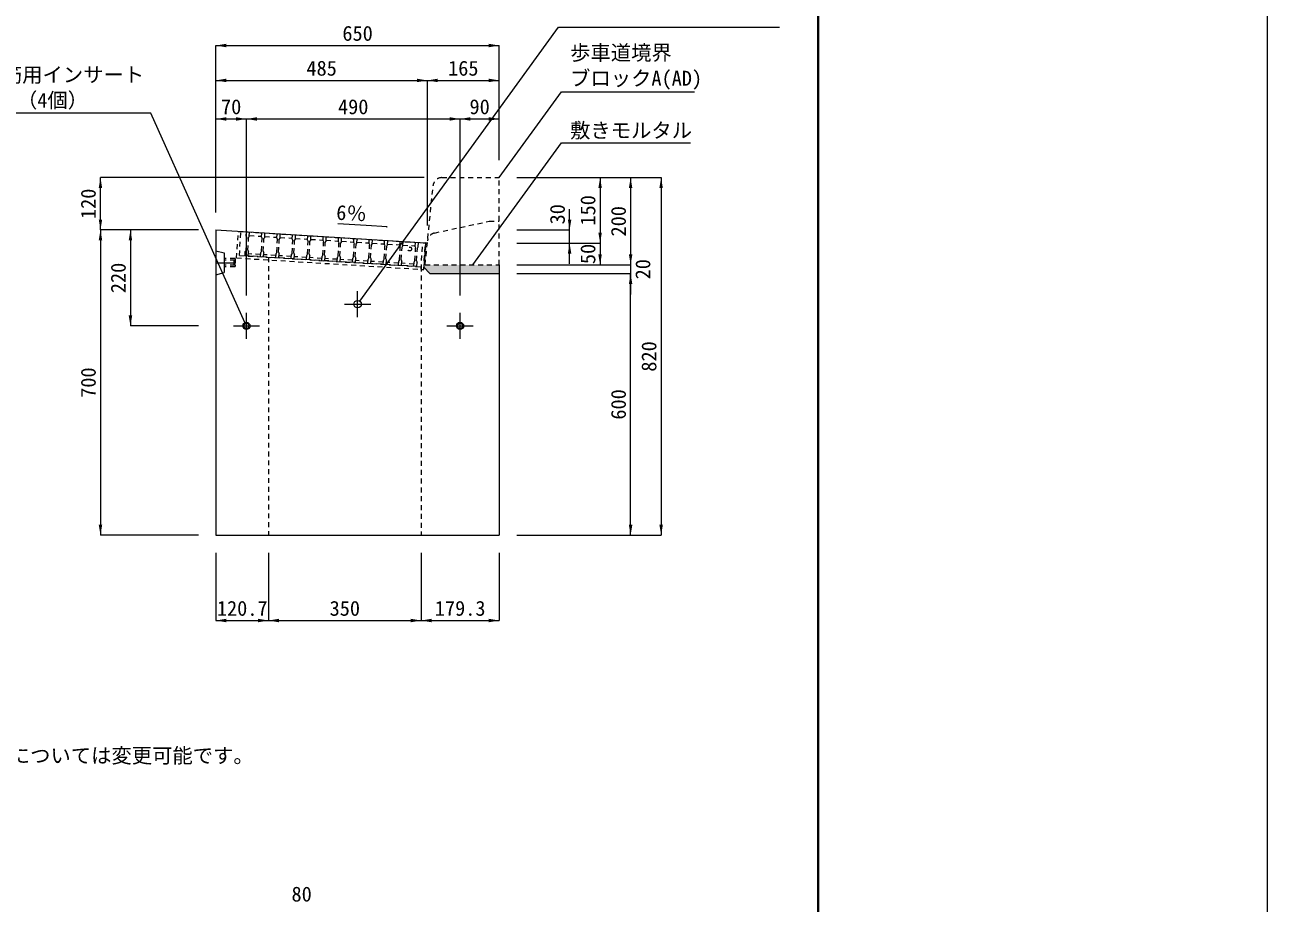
# Model space of a CAD drawing. Units: millimetres at full size. Extents: x 4177 to 21757, y -15978 to -7878.
# Drawn here: x 18907 to 21757, y -13602 to -11588 of the extents above; entities that cross this region are included whole.
import ezdxf
from ezdxf.enums import TextEntityAlignment as Align

# ---------------------------------------------------------------- set-up
doc = ezdxf.new("R2010")
doc.units = ezdxf.units.MM
doc.header["$LTSCALE"] = 15
doc.linetypes.add('USER1', pattern=[1.35, 0.75, -0.6])
doc.linetypes.add('USER3', pattern=[28.575, 19.05, -3.175, 3.175, -3.175])
for name, color, linetype, lineweight in [('インサート', 3, 'USER1', 5), ('グレーチング', 7, 'Continuous', 5), ('モルタル', 7, 'Continuous', 9), ('中心線', 241, 'Continuous', 13), ('受枠', 3, 'USER1', 9), ('図枠', 7, 'Continuous', 5), ('境界ブロック', 3, 'USER1', 13), ('寸法線', 7, 'Continuous', 13), ('引出線', 4, 'Continuous', 13), ('枠', 1, 'Continuous', 9), ('集水桝', 1, 'Continuous', 13)]:
    doc.layers.add(name, color=color, linetype=linetype, lineweight=lineweight)
doc.layers.add('ハッチング', color=7, linetype='Continuous')
doc.layers.add('文字', color=41, linetype='Continuous')
doc.styles.add('ＭＳ ゴシック', font='')
doc.styles.get('ＭＳ ゴシック').set_extended_font_data('MS Gothic')

# ---------------------------------------------------------------- blocks, each defined once
blk = doc.blocks.new('open_arrow')
at = {"color": 0, "linetype": 'Continuous', "lineweight": -2}
blk.add_lwpolyline([(7.5, 1.25), (0, 0), (7.5, -1.25)], dxfattribs=at)
blk = doc.blocks.new('filled_arrow')
at = {"color": 0, "linetype": 'Continuous', "lineweight": -2}
blk.add_solid([(7.5, 1.25), (0, 0), (7.5, -1.25)], dxfattribs=at)

msp = doc.modelspace()

# ---------------------------------------------------------------- hatches: boundary and pattern name
at = {"layer": 'ハッチング'}
msp.add_hatch(color=256, dxfattribs=at).paths.add_polyline_path([(19825.46, -12138.75), (19830.46, -12088.75), (19825.92, -12088.47), (19822.5, -12143.78), (19836.57, -12158.75), (19995.46, -12158.75), (19995.46, -12138.75)])

# ---------------------------------------------------------------- linework, layer by layer
at = {"layer": 'インサート'}
for p, q in [((19389.46, -12124.25), (19364.46, -12124.25)), ((19364.46, -12124.25), (19364.46, -12143.25)), ((19389.46, -12127.75), (19364.46, -12127.75)), ((19389.46, -12139.75), (19364.46, -12139.75)), ((19389.46, -12124.25), (19389.46, -12143.25)), ((19389.46, -12143.25), (19364.46, -12143.25))]:
    msp.add_line(p, q, dxfattribs=at)
at = {"layer": 'インサート', "color": 4}
for p, q in [((19389.46, -12128.4), (19386.46, -12128.4)), ((19386.46, -12128.4), (19386.46, -12139.1)), ((19389.46, -12139.1), (19386.46, -12139.1)), ((19389.96, -12128.9), (19386.96, -12128.9)), ((19386.96, -12128.9), (19386.96, -12138.6)), ((19389.96, -12138.6), (19386.96, -12138.6)), ((19389.96, -12125.25), (19389.46, -12125.25)), ((19389.46, -12125.25), (19389.46, -12128.4)), ((19389.46, -12139.1), (19389.46, -12142.25)), ((19389.96, -12125.25), (19389.96, -12128.9)), ((19389.96, -12138.6), (19389.96, -12142.25)), ((19389.96, -12142.25), (19389.46, -12142.25))]:
    msp.add_line(p, q, dxfattribs=at)
at = {"layer": 'インサート', "linetype": 'USER3', "lineweight": 9}
for p, q in [((19670.46, -12258.75), (19670.46, -12198.75)), ((19640.46, -12228.75), (19700.46, -12228.75))]:
    msp.add_line(p, q, dxfattribs=at)
at = {"layer": 'インサート', "linetype": 'Continuous', "lineweight": 9}
for centre, radius in [((19670.46, -12228.75), 8.5), ((19415.46, -12278.75), 8.25), ((19415.46, -12278.75), 6), ((19905.46, -12278.75), 8.25), ((19905.46, -12278.75), 6)]:
    msp.add_circle(centre, radius, dxfattribs=at)
at = {"layer": 'グレーチング', "linetype": 'USER1'}
for p, q in [((19414.61, -12105.11), (19416.4, -12076.16)), ((19415.08, -12073.07), (19415.7, -12063.09)), ((19415.08, -12073.07), (19416.4, -12076.16)), ((19415.7, -12063.09), (19809.95, -12087.48)), ((19418.6, -12105.35), (19420.39, -12076.41)), ((19420.39, -12076.41), (19422.07, -12073.51)), ((19422.07, -12073.51), (19422.69, -12063.53)), ((19422.19, -12071.51), (19450.41, -12073.26)), ((19449.81, -12107.28), (19451.6, -12078.34)), ((19450.29, -12075.25), (19450.91, -12065.27)), ((19450.29, -12075.25), (19451.6, -12078.34)), ((19453.8, -12107.53), (19455.59, -12078.59)), ((19455.59, -12078.59), (19457.28, -12075.68)), ((19457.28, -12075.68), (19457.89, -12065.7)), ((19457.4, -12073.69), (19485.62, -12075.43)), ((19485.02, -12109.46), (19486.81, -12080.52)), ((19485.5, -12077.43), (19486.11, -12067.45)), ((19485.5, -12077.43), (19486.81, -12080.52)), ((19489.01, -12109.71), (19490.8, -12080.76)), ((19490.8, -12080.76), (19492.48, -12077.86)), ((19492.48, -12077.86), (19493.1, -12067.88)), ((19492.61, -12075.87), (19520.82, -12077.61)), ((19520.22, -12111.64), (19522.01, -12082.69)), ((19520.7, -12079.61), (19521.32, -12069.63)), ((19520.7, -12079.61), (19522.01, -12082.69)), ((19524.21, -12111.89), (19526, -12082.94)), ((19526, -12082.94), (19527.69, -12080.04)), ((19527.69, -12080.04), (19528.3, -12070.06)), ((19527.81, -12078.04), (19556.03, -12079.79)), ((19555.91, -12081.78), (19556.52, -12071.8)), ((19555.91, -12081.78), (19557.22, -12084.87)), ((19561.21, -12085.12), (19562.89, -12082.22)), ((19562.89, -12082.22), (19563.51, -12072.24)), ((19563.02, -12080.22), (19591.24, -12081.97)), ((19591.11, -12083.96), (19591.73, -12073.98)), ((19591.11, -12083.96), (19592.42, -12087.05)), ((19598.1, -12084.39), (19598.72, -12074.41)), ((19598.22, -12082.4), (19626.44, -12084.14)), ((19626.32, -12086.14), (19626.93, -12076.16)), ((19633.3, -12086.57), (19633.92, -12076.59)), ((19661.52, -12088.32), (19662.14, -12078.34)), ((19668.51, -12088.75), (19669.13, -12078.77)), ((19696.73, -12090.5), (19697.35, -12080.51)), ((19703.71, -12090.93), (19704.33, -12080.95)), ((19731.93, -12092.67), (19732.55, -12082.69)), ((19738.92, -12093.11), (19739.54, -12083.12)), ((19412.31, -12117.99), (19412.92, -12108.01)), ((19414.61, -12105.11), (19412.92, -12108.01)), ((19418.6, -12105.35), (19419.91, -12108.44)), ((19419.29, -12118.42), (19419.91, -12108.44)), ((19447.51, -12120.17), (19448.13, -12110.18)), ((19449.81, -12107.28), (19448.13, -12110.18)), ((19453.8, -12107.53), (19455.12, -12110.62)), ((19454.5, -12120.6), (19455.12, -12110.62)), ((19482.72, -12122.34), (19483.33, -12112.36)), ((19485.02, -12109.46), (19483.33, -12112.36)), ((19489.01, -12109.71), (19490.32, -12112.79)), ((19520.22, -12111.64), (19518.54, -12114.54)), ((19524.21, -12111.89), (19525.53, -12114.97)), ((19555.43, -12113.82), (19557.22, -12084.87)), ((19559.42, -12114.06), (19561.21, -12085.12)), ((19590.63, -12115.99), (19592.42, -12087.05)), ((19594.63, -12116.24), (19596.42, -12087.3)), ((19596.42, -12087.3), (19598.1, -12084.39)), ((19625.84, -12118.17), (19627.63, -12089.23)), ((19626.32, -12086.14), (19627.63, -12089.23)), ((19629.83, -12118.42), (19631.62, -12089.47)), ((19631.62, -12089.47), (19633.3, -12086.57)), ((19633.43, -12084.58), (19661.65, -12086.32)), ((19661.04, -12120.35), (19662.83, -12091.4)), ((19661.52, -12088.32), (19662.83, -12091.4)), ((19665.04, -12120.6), (19666.83, -12091.65)), ((19666.83, -12091.65), (19668.51, -12088.75)), ((19668.63, -12086.75), (19696.85, -12088.5)), ((19696.25, -12122.53), (19698.04, -12093.58)), ((19696.73, -12090.5), (19698.04, -12093.58)), ((19700.24, -12122.77), (19702.03, -12093.83)), ((19702.03, -12093.83), (19703.71, -12090.93)), ((19703.84, -12088.93), (19732.06, -12090.68)), ((19731.45, -12124.7), (19733.25, -12095.76)), ((19731.93, -12092.67), (19733.25, -12095.76)), ((19735.45, -12124.95), (19737.24, -12096.01)), ((19737.24, -12096.01), (19738.92, -12093.11)), ((19739.04, -12091.11), (19767.26, -12092.85)), ((19766.66, -12126.88), (19768.45, -12097.94)), ((19767.14, -12094.85), (19767.76, -12084.87)), ((19767.14, -12094.85), (19768.45, -12097.94)), ((19770.65, -12127.13), (19772.44, -12098.18)), ((19772.44, -12098.18), (19774.13, -12095.28)), ((19774.13, -12095.28), (19774.74, -12085.3)), ((19774.25, -12093.29), (19802.47, -12095.03)), ((19801.87, -12129.06), (19803.66, -12100.12)), ((19802.34, -12097.03), (19802.96, -12087.05)), ((19802.34, -12097.03), (19803.66, -12100.12)), ((19805.86, -12129.31), (19807.65, -12100.36)), ((19807.65, -12100.36), (19809.33, -12097.46)), ((19809.33, -12097.46), (19809.95, -12087.48)), ((19806.55, -12142.37), (19412.31, -12117.99)), ((19447.82, -12115.18), (19419.6, -12113.43)), ((19483.03, -12117.35), (19454.81, -12115.61)), ((19489.7, -12122.78), (19490.32, -12112.79)), ((19518.23, -12119.53), (19490.01, -12117.79)), ((19517.92, -12124.52), (19518.54, -12114.54)), ((19524.91, -12124.95), (19525.53, -12114.97)), ((19553.44, -12121.71), (19525.22, -12119.96)), ((19553.13, -12126.7), (19553.75, -12116.72)), ((19555.43, -12113.82), (19553.75, -12116.72)), ((19559.42, -12114.06), (19560.73, -12117.15)), ((19560.11, -12127.13), (19560.73, -12117.15)), ((19588.64, -12123.89), (19560.42, -12122.14)), ((19588.33, -12128.88), (19588.95, -12118.9)), ((19590.63, -12115.99), (19588.95, -12118.9)), ((19594.63, -12116.24), (19595.94, -12119.33)), ((19595.32, -12129.31), (19595.94, -12119.33)), ((19623.85, -12126.06), (19595.63, -12124.32)), ((19623.54, -12131.05), (19624.16, -12121.07)), ((19625.84, -12118.17), (19624.16, -12121.07)), ((19629.83, -12118.42), (19631.14, -12121.51)), ((19630.53, -12131.49), (19631.14, -12121.51)), ((19659.05, -12128.24), (19630.83, -12126.5)), ((19658.74, -12133.23), (19659.36, -12123.25)), ((19661.04, -12120.35), (19659.36, -12123.25)), ((19665.04, -12120.6), (19666.35, -12123.68)), ((19665.73, -12133.66), (19666.35, -12123.68)), ((19694.26, -12130.42), (19666.04, -12128.67)), ((19693.95, -12135.41), (19694.57, -12125.43)), ((19696.25, -12122.53), (19694.57, -12125.43)), ((19700.24, -12122.77), (19701.55, -12125.86)), ((19700.94, -12135.84), (19701.55, -12125.86)), ((19729.46, -12132.6), (19701.24, -12130.85)), ((19729.16, -12137.59), (19729.77, -12127.61)), ((19731.45, -12124.7), (19729.77, -12127.61)), ((19735.45, -12124.95), (19736.76, -12128.04)), ((19736.14, -12138.02), (19736.76, -12128.04)), ((19764.67, -12134.77), (19736.45, -12133.03)), ((19764.36, -12139.76), (19764.98, -12129.78)), ((19766.66, -12126.88), (19764.98, -12129.78)), ((19770.65, -12127.13), (19771.96, -12130.22)), ((19771.35, -12140.2), (19771.96, -12130.22)), ((19799.87, -12136.95), (19771.66, -12135.21)), ((19799.57, -12141.94), (19800.18, -12131.96)), ((19801.87, -12129.06), (19800.18, -12131.96)), ((19805.86, -12129.31), (19807.17, -12132.39)), ((19806.55, -12142.37), (19807.17, -12132.39))]:
    msp.add_line(p, q, dxfattribs=at)
at = {"layer": 'モルタル'}
for p, q in [((19830.46, -12088.75), (19825.92, -12088.47)), ((19995.46, -12138.75), (19995.46, -12158.75))]:
    msp.add_line(p, q, dxfattribs=at)
at = {"layer": '中心線'}
for p, q in [((19345.46, -12133.75), (19389.46, -12133.75)), ((19415.46, -12308.75), (19415.46, -12248.75)), ((19905.46, -12308.75), (19905.46, -12248.75)), ((19385.46, -12278.75), (19445.46, -12278.75)), ((19875.46, -12278.75), (19935.46, -12278.75))]:
    msp.add_line(p, q, dxfattribs=at)
at = {"layer": '受枠'}
for p, q in [((19392.97, -12122.8), (19396.74, -12061.92)), ((19396.74, -12061.92), (19825.92, -12088.47)), ((19399.33, -12117.19), (19402.73, -12062.29)), ((19816.16, -12148.98), (19819.93, -12088.1)), ((19822.15, -12149.35), (19825.92, -12088.47)), ((19392.97, -12122.8), (19822.15, -12149.35)), ((19399.33, -12117.19), (19816.53, -12142.99))]:
    msp.add_line(p, q, dxfattribs=at)
msp.add_circle((19789.95, -12102.27), 4.5, dxfattribs=at)
at = {"layer": '図枠', "lineweight": 40}
msp.add_line((20727.1, -9408.4), (20727.1, -14948.4), dxfattribs=at)
at = {"layer": '境界ブロック'}
for p, q in [((19863.56, -11938.75), (19995.46, -11938.75)), ((19995.46, -12138.75), (19995.46, -11938.75)), ((19825.46, -12138.75), (19843.66, -11956.76)), ((19846.72, -12065.69), (19972.46, -12038.75)), ((19972.46, -12038.75), (19995.46, -12038.75)), ((19825.46, -12138.75), (19995.46, -12138.75))]:
    msp.add_line(p, q, dxfattribs=at)
for centre, start in [((19863.56, -11958.75), 90), ((19850.91, -12085.25), 102.09476)]:
    msp.add_arc(centre, 20, start, 174.28941, dxfattribs=at)
at = {"layer": '寸法線'}
for p, q in [((19345.46, -11635.78), (19995.46, -11635.78)), ((19345.46, -12018.75), (19345.46, -11635.78)), ((19995.46, -11898.75), (19995.46, -11635.78)), ((19345.46, -11715.78), (19830.46, -11715.78)), ((19345.46, -12018.75), (19345.46, -11715.78)), ((19830.46, -12048.75), (19830.46, -11715.78)), ((19830.46, -11715.78), (19995.46, -11715.78)), ((19830.46, -12048.75), (19830.46, -11715.78)), ((19995.46, -11898.75), (19995.46, -11715.78)), ((19345.46, -11804.16), (19415.46, -11804.16)), ((19345.46, -12018.75), (19345.46, -11804.16)), ((19415.46, -12208.75), (19415.46, -11804.16)), ((19415.46, -11804.16), (19905.46, -11804.16)), ((19415.46, -12208.75), (19415.46, -11804.16)), ((19905.46, -12208.75), (19905.46, -11804.16)), ((19905.46, -11804.16), (19995.46, -11804.16)), ((19905.46, -12208.75), (19905.46, -11804.16)), ((19995.46, -11898.75), (19995.46, -11804.16)), ((19080.59, -12058.75), (19080.59, -11938.75)), ((19823.56, -11938.75), (19080.59, -11938.75)), ((20035.46, -11938.75), (20226.81, -11938.75)), ((20035.46, -11938.75), (20296.81, -11938.75)), ((20035.46, -11938.75), (20366.81, -11938.75)), ((20226.81, -11938.75), (20226.81, -12088.75)), ((20296.81, -11938.75), (20296.81, -12138.75)), ((20366.81, -11938.75), (20366.81, -12758.75)), ((20156.81, -12136.75), (20156.81, -12010.75)), ((20226.81, -12040.75), (20226.81, -12138.75)), ((19080.59, -12058.75), (19080.59, -12758.75)), ((19305.46, -12058.75), (19080.59, -12058.75)), ((19305.46, -12058.75), (19080.59, -12058.75)), ((19149.38, -12058.75), (19149.38, -12278.75)), ((19305.46, -12058.75), (19149.38, -12058.75)), ((20035.46, -12058.75), (20156.81, -12058.75)), ((20035.46, -12088.75), (20226.81, -12088.75)), ((20035.46, -12088.75), (20226.81, -12088.75)), ((20035.46, -12088.75), (20156.81, -12088.75)), ((20296.81, -12090.75), (20296.81, -12206.75)), ((20035.46, -12138.75), (20226.81, -12138.75)), ((20035.46, -12138.75), (20296.81, -12138.75)), ((20035.46, -12138.75), (20296.81, -12138.75)), ((20035.46, -12158.75), (20296.81, -12158.75)), ((20035.46, -12158.75), (20296.81, -12158.75)), ((20296.81, -12758.75), (20296.81, -12158.75)), ((19305.46, -12278.75), (19149.38, -12278.75)), ((19305.46, -12758.75), (19080.59, -12758.75)), ((20035.46, -12758.75), (20296.81, -12758.75)), ((20035.46, -12758.75), (20366.81, -12758.75)), ((19345.46, -12798.75), (19345.46, -12954.35)), ((19466.16, -12798.75), (19466.16, -12954.35)), ((19466.16, -12798.75), (19466.16, -12954.35)), ((19816.16, -12798.75), (19816.16, -12954.35)), ((19816.16, -12798.75), (19816.16, -12954.35)), ((19995.46, -12798.75), (19995.46, -12954.35)), ((19345.46, -12954.35), (19466.16, -12954.35)), ((19466.16, -12954.35), (19816.16, -12954.35)), ((19816.16, -12954.35), (19995.46, -12954.35))]:
    msp.add_line(p, q, dxfattribs=at)
at = {"layer": '引出線'}
for points in [[(19675.49, -12221.82), (20131.42, -11593.5), (20638.6, -11593.5)], [(19995.46, -11938.75), (20138.03, -11742.27), (20443.29, -11742.27)], [(19412.08, -12271.22), (19195.85, -11790.62), (18672.76, -11790.62)], [(19934.82, -12138.75), (20138.03, -11858.7), (20434.52, -11858.7)], [(19738.19, -12051.45), (19689.86, -12048.46), (19625.47, -12044.48)]]:
    msp.add_lwpolyline(points, dxfattribs=at)
at = {"layer": '枠'}
msp.add_line((21757.1, -7878.4), (21757.1, -15978.4), dxfattribs=at)
at = {"layer": '集水桝'}
for p, q in [((19345.46, -12058.75), (19345.46, -12758.75)), ((19345.46, -12058.75), (19825.92, -12088.47)), ((19825.92, -12088.47), (19822.5, -12143.78)), ((19822.5, -12143.78), (19836.57, -12158.75)), ((19836.57, -12158.75), (19995.46, -12158.75)), ((19995.46, -12158.75), (19995.46, -12758.75)), ((19345.46, -12758.75), (19995.46, -12758.75))]:
    msp.add_line(p, q, dxfattribs=at)
at = {"layer": '集水桝', "lineweight": 9}
for p, q in [((19345.46, -12106.25), (19364.46, -12111.25)), ((19364.46, -12111.25), (19364.46, -12156.25)), ((19345.46, -12161.25), (19364.46, -12156.25))]:
    msp.add_line(p, q, dxfattribs=at)
at = {"layer": '集水桝', "linetype": 'USER1', "lineweight": 15}
for p, q in [((19466.16, -12121.32), (19466.16, -12758.75)), ((19816.16, -12142.97), (19816.16, -12758.75))]:
    msp.add_line(p, q, dxfattribs=at)

# ---------------------------------------------------------------- block references
at = {"layer": '寸法線', "xscale": 3.2, "yscale": 3.2}
for p in [(19345.46, -11635.78), (19345.46, -11715.78), (19830.46, -11715.78), (19345.46, -11804.16), (19415.46, -11804.16), (19905.46, -11804.16), (19345.46, -12954.35), (19466.16, -12954.35), (19816.16, -12954.35)]:
    msp.add_blockref('filled_arrow', p, dxfattribs=at)
for p, rotation in [((19995.46, -11635.78), 180), ((19830.46, -11715.78), 180), ((19995.46, -11715.78), 180), ((19415.46, -11804.16), 180), ((19905.46, -11804.16), 180), ((19995.46, -11804.16), 180), ((19080.59, -11938.75), 270), ((20226.81, -11938.75), 270), ((20296.81, -11938.75), 270), ((20366.81, -11938.75), 270), ((19080.59, -12058.75), 90), ((20156.81, -12058.75), 90), ((19080.59, -12058.75), 270), ((19149.38, -12058.75), 270), ((20226.81, -12088.75), 90), ((20226.81, -12088.75), 90), ((20156.81, -12088.75), 270), ((20226.81, -12138.75), 90), ((20296.81, -12138.75), 90), ((20296.81, -12138.75), 90), ((20296.81, -12158.75), 270), ((20296.81, -12158.75), 270), ((19149.38, -12278.75), 90), ((19080.59, -12758.75), 90), ((20296.81, -12758.75), 90), ((20366.81, -12758.75), 90), ((19466.16, -12954.35), 180), ((19816.16, -12954.35), 180), ((19995.46, -12954.35), 180)]:
    msp.add_blockref('filled_arrow', p, dxfattribs=dict(at, rotation=rotation))
at = {"layer": '引出線', "xscale": 0.16, "yscale": 0.16}
for name, p, rotation in [('open_arrow', (19995.46, -11938.75), 54), ('open_arrow', (19738.19, -12051.45), 176.5), ('open_arrow', (19934.82, -12138.75), 54), ('filled_arrow', (19675.49, -12221.82), 54), ('open_arrow', (19412.08, -12271.22), 114.2)]:
    msp.add_blockref(name, p, dxfattribs=dict(at, rotation=rotation))

# ---------------------------------------------------------------- texts
at = {"layer": '寸法線', "style": 'ＭＳ ゴシック'}
for s, p in [('650', (19670.46, -11607.78)), ('485', (19587.96, -11687.78)), ('165', (19912.96, -11687.78)), ('70', (19380.46, -11776.16)), ('490', (19660.46, -11776.16)), ('90', (19950.46, -11776.16)), ('120.7', (19405.81, -12926.35)), ('350', (19641.16, -12926.35)), ('179.3', (19905.81, -12926.35)), ('80', (19542.11, -13581.61))]:
    msp.add_text(s, height=34.18, dxfattribs=at).set_placement(p, align=Align.MIDDLE_CENTER)
for s, p in [('120', (19052.59, -11998.75)), ('150', (20198.81, -12013.75)), ('30', (20128.81, -12022.76)), ('200', (20268.81, -12038.75)), ('50', (20198.81, -12113.75)), ('220', (19121.38, -12168.75)), ('20', (20324.81, -12148.75)), ('820', (20338.81, -12348.75)), ('700', (19052.59, -12408.75)), ('600', (20268.81, -12458.75))]:
    msp.add_text(s, height=34.18, rotation=90, dxfattribs=at).set_placement(p, align=Align.MIDDLE_CENTER)
at = {"layer": '引出線', "style": 'ＭＳ ゴシック'}
for s, p in [('歩車道境界', (20158.03, -11679.66)), ('アンカー筋用インサート', (18667.89, -11730.02)), ('ブロックA(AD)', (20158.03, -11738.16)), ('M12-30（4個）\u3000', (18749.48, -11788.52))]:
    msp.add_text(s, height=34.18, dxfattribs=at).set_placement(p, align=Align.BOTTOM_LEFT)
msp.add_text('敷きモルタル', height=34.18, dxfattribs=at).set_placement((20158.03, -11813.3), align=Align.TOP_LEFT)
msp.add_text('6％', height=34.18, rotation=356.46, dxfattribs=at).set_placement((19692.53, -12005.34), align=Align.TOP_RIGHT)
at = {"layer": '文字', "style": 'ＭＳ ゴシック'}
msp.add_text('(注)開口寸法及び位置については変更可能です。', height=34.18, dxfattribs=at).set_placement((18406.54, -13291.34), align=Align.BOTTOM_LEFT)

doc.saveas('drawing.dxf')
